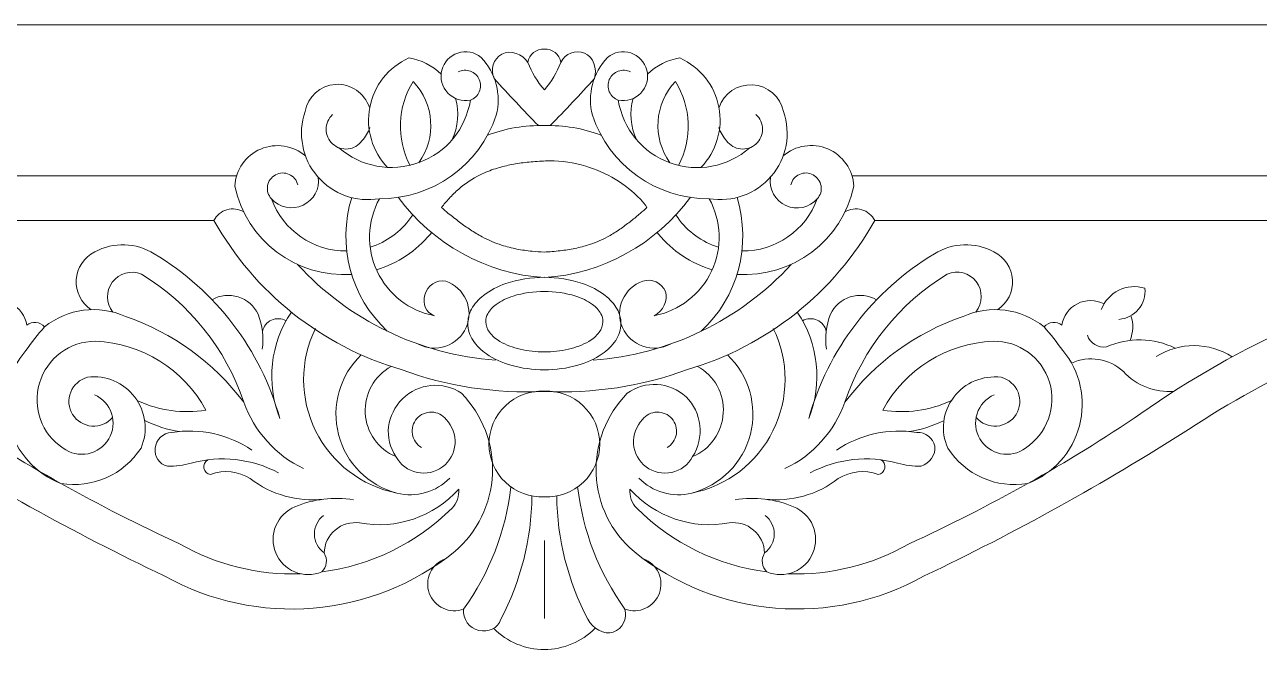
# Model space of a CAD drawing. Header units: millimetres. Extents: x 4882 to 5126, y 3141 to 3427.
# Drawn here: x 4941.2 to 5042.1, y 3374.4 to 3426.5 of the extents above; entities that cross this region are included whole.
import ezdxf

# ---------------------------------------------------------------- set-up
doc = ezdxf.new("R2010")
doc.units = ezdxf.units.MM
doc.header["$MEASUREMENT"] = 0
doc.layers.add('SITARA ALL', color=18, linetype='Continuous', true_color=0x000000)

msp = doc.modelspace()

# ---------------------------------------------------------------- linework, layer by layer
at = {"layer": 'SITARA ALL', "lineweight": 9}
for points, knots in [([(4881.69, 3426.53), (4881.69, 3426.53), (5125.69, 3426.53), (5125.69, 3426.53), (5125.69, 3426.53), (5125.69, 3304.53), (5125.69, 3304.53), (5125.69, 3304.53), (4881.69, 3304.53), (4881.69, 3304.53), (4881.69, 3304.53), (4881.69, 3426.53), (4881.69, 3426.53)], [0, 0, 0, 0, 0.25, 0.25, 0.25, 0.5, 0.5, 0.5, 0.75, 0.75, 0.75, 1, 1, 1, 1]), ([(4983.21, 3418.28), (4981.97, 3419.53), (4980.76, 3420.82), (4979.59, 3422.14), (4979.25, 3422.86), (4979.52, 3423.73), (4980.22, 3424.12), (4980.91, 3424.51), (4981.9, 3424.12), (4982.34, 3423.45), (4982.45, 3424.1), (4983.03, 3424.56), (4983.69, 3424.53), (4984.34, 3424.56), (4984.92, 3424.1), (4985.04, 3423.45), (4985.38, 3424.17), (4986.23, 3424.51), (4986.97, 3424.21), (4987.71, 3423.92), (4988.02, 3422.9), (4987.78, 3422.14), (4986.61, 3420.82), (4985.41, 3419.53), (4984.16, 3418.28)], [0, 0, 0, 0, 0.111111, 0.111111, 0.111111, 0.222222, 0.222222, 0.222222, 0.333333, 0.333333, 0.333333, 0.444444, 0.444444, 0.444444, 0.555556, 0.555556, 0.555556, 0.666667, 0.666667, 0.666667, 0.777778, 0.777778, 0.777778, 1, 1, 1, 1]), ([(4975.25, 3422.47), (4974.54, 3423.19), (4973.61, 3423.66), (4972.61, 3423.81), (4970.95, 3423.06), (4969.76, 3421.55), (4969.42, 3419.77), (4969.08, 3417.99), (4969.62, 3416.16), (4970.88, 3414.85)], [0, 0, 0, 0, 0.25, 0.25, 0.25, 0.5, 0.5, 0.5, 1, 1, 1, 1]), ([(4970.21, 3412.3), (4974.54, 3412.26), (4978.39, 3415.02), (4979.76, 3419.12), (4980.19, 3420.81), (4979.72, 3422.6), (4978.52, 3423.85), (4977.99, 3424.29), (4977.28, 3424.43), (4976.62, 3424.21), (4975.97, 3424), (4975.48, 3423.47), (4975.31, 3422.81), (4975.14, 3422.14), (4975.33, 3421.43), (4975.8, 3420.94), (4976.28, 3420.44), (4976.97, 3420.22), (4977.64, 3420.36), (4977.97, 3420.48), (4978.23, 3420.73), (4978.37, 3421.04), (4978.51, 3421.36), (4978.51, 3421.72), (4978.37, 3422.04), (4978.23, 3422.36), (4977.97, 3422.61), (4977.64, 3422.73), (4977.32, 3422.85), (4976.96, 3422.83), (4976.65, 3422.67)], [0, 0, 0, 0, 0.090909, 0.090909, 0.090909, 0.181818, 0.181818, 0.181818, 0.272727, 0.272727, 0.272727, 0.363636, 0.363636, 0.363636, 0.454545, 0.454545, 0.454545, 0.545455, 0.545455, 0.545455, 0.636364, 0.636364, 0.636364, 0.727273, 0.727273, 0.727273, 0.818182, 0.818182, 0.818182, 1, 1, 1, 1]), ([(4985.04, 3423.45), (4984.72, 3422.63), (4984.27, 3421.86), (4983.69, 3421.19), (4983.11, 3421.86), (4982.65, 3422.63), (4982.34, 3423.45)], [0, 0, 0, 0, 0.333333, 0.333333, 0.333333, 1, 1, 1, 1]), ([(4997.16, 3412.3), (4992.84, 3412.26), (4988.98, 3415.02), (4987.62, 3419.12), (4987.19, 3420.81), (4987.65, 3422.6), (4988.85, 3423.85), (4989.38, 3424.29), (4990.1, 3424.43), (4990.75, 3424.22), (4991.4, 3424.01), (4991.9, 3423.47), (4992.07, 3422.81), (4992.23, 3422.14), (4992.05, 3421.44), (4991.58, 3420.94), (4991.11, 3420.44), (4990.41, 3420.23), (4989.73, 3420.36), (4989.41, 3420.48), (4989.14, 3420.72), (4989, 3421.04), (4988.86, 3421.36), (4988.86, 3421.72), (4989, 3422.04), (4989.14, 3422.36), (4989.4, 3422.61), (4989.73, 3422.73), (4990.06, 3422.85), (4990.42, 3422.82), (4990.73, 3422.67)], [0, 0, 0, 0, 0.090909, 0.090909, 0.090909, 0.181818, 0.181818, 0.181818, 0.272727, 0.272727, 0.272727, 0.363636, 0.363636, 0.363636, 0.454545, 0.454545, 0.454545, 0.545455, 0.545455, 0.545455, 0.636364, 0.636364, 0.636364, 0.727273, 0.727273, 0.727273, 0.818182, 0.818182, 0.818182, 1, 1, 1, 1]), ([(4992.12, 3422.47), (4992.84, 3423.19), (4993.77, 3423.66), (4994.77, 3423.81), (4996.42, 3423.06), (4997.61, 3421.56), (4997.96, 3419.78), (4998.3, 3418), (4997.75, 3416.16), (4996.49, 3414.85)], [0, 0, 0, 0, 0.25, 0.25, 0.25, 0.5, 0.5, 0.5, 1, 1, 1, 1]), ([(4973.38, 3400.41), (4974.07, 3400.04), (4974.89, 3399.97), (4975.63, 3400.23), (4976.38, 3400.49), (4976.98, 3401.04), (4977.29, 3401.76), (4977.61, 3402.48), (4977.61, 3403.3), (4977.3, 3404.02), (4976.98, 3404.74), (4976.38, 3405.3), (4975.64, 3405.55), (4974.86, 3405.69), (4974.12, 3405.2), (4973.93, 3404.43), (4973.74, 3403.67), (4973.96, 3402.97), (4974.71, 3402.73), (4972.65, 3403.11), (4970.91, 3404.47), (4970.02, 3406.36), (4969.13, 3408.25), (4969.2, 3410.47), (4970.21, 3412.3), (4968.32, 3411.97), (4966.39, 3412.66), (4965.14, 3414.12), (4963.89, 3415.58), (4963.51, 3417.61), (4964.13, 3419.43), (4964.36, 3420.64), (4965.38, 3421.56), (4966.61, 3421.65), (4967.85, 3421.73), (4969, 3420.93), (4969.4, 3419.75)], [0, 0, 0, 0, 0.076923, 0.076923, 0.076923, 0.153846, 0.153846, 0.153846, 0.230769, 0.230769, 0.230769, 0.307692, 0.307692, 0.307692, 0.384615, 0.384615, 0.384615, 0.461538, 0.461538, 0.461538, 0.538462, 0.538462, 0.538462, 0.615385, 0.615385, 0.615385, 0.692308, 0.692308, 0.692308, 0.769231, 0.769231, 0.769231, 0.846154, 0.846154, 0.846154, 1, 1, 1, 1]), ([(4973.42, 3415.24), (4974.89, 3417.27), (4974.7, 3420.06), (4972.97, 3421.89), (4971.67, 3419.81), (4971.57, 3417.2), (4972.71, 3415.02)], [0, 0, 0, 0, 0.333333, 0.333333, 0.333333, 1, 1, 1, 1]), ([(4993.99, 3400.41), (4993.3, 3400.04), (4992.49, 3399.97), (4991.74, 3400.23), (4991, 3400.48), (4990.4, 3401.04), (4990.08, 3401.76), (4989.76, 3402.48), (4989.76, 3403.3), (4990.08, 3404.02), (4990.39, 3404.74), (4990.99, 3405.29), (4991.73, 3405.55), (4992.47, 3405.8), (4993.28, 3405.43), (4993.58, 3404.71), (4993.87, 3403.99), (4993.36, 3403.08), (4992.67, 3402.73), (4994.72, 3403.12), (4996.47, 3404.48), (4997.36, 3406.38), (4998.25, 3408.27), (4998.18, 3410.47), (4997.16, 3412.3), (4999.06, 3411.98), (5000.99, 3412.67), (5002.24, 3414.14), (5003.49, 3415.61), (5003.87, 3417.61), (5003.24, 3419.43), (5002.99, 3420.65), (5001.95, 3421.54), (5000.71, 3421.61), (4999.47, 3421.67), (4998.35, 3420.94), (4997.98, 3419.75)], [0, 0, 0, 0, 0.076923, 0.076923, 0.076923, 0.153846, 0.153846, 0.153846, 0.230769, 0.230769, 0.230769, 0.307692, 0.307692, 0.307692, 0.384615, 0.384615, 0.384615, 0.461538, 0.461538, 0.461538, 0.538462, 0.538462, 0.538462, 0.615385, 0.615385, 0.615385, 0.692308, 0.692308, 0.692308, 0.769231, 0.769231, 0.769231, 0.846154, 0.846154, 0.846154, 1, 1, 1, 1]), ([(4993.96, 3415.24), (4992.49, 3417.27), (4992.68, 3420.06), (4994.4, 3421.89), (4995.7, 3419.81), (4995.8, 3417.19), (4994.66, 3415.02)], [0, 0, 0, 0, 0.333333, 0.333333, 0.333333, 1, 1, 1, 1]), ([(4966.89, 3416.46), (4968.69, 3414.9), (4971.19, 3414.43), (4973.43, 3415.25), (4975.67, 3416.06), (4977.28, 3418.01), (4977.64, 3420.36)], [0, 0, 0, 0, 0.333333, 0.333333, 0.333333, 1, 1, 1, 1]), ([(5000.48, 3416.46), (4998.7, 3414.89), (4996.2, 3414.42), (4993.97, 3415.22), (4991.73, 3416.03), (4990.11, 3418.01), (4989.73, 3420.36)], [0, 0, 0, 0, 0.333333, 0.333333, 0.333333, 1, 1, 1, 1]), ([(4966.38, 3419.18), (4966.04, 3418.87), (4965.85, 3418.44), (4965.85, 3417.98), (4965.85, 3417.52), (4966.04, 3417.08), (4966.39, 3416.77), (4966.73, 3416.47), (4967.19, 3416.32), (4967.64, 3416.37), (4968.1, 3416.42), (4968.51, 3416.66), (4968.78, 3417.03), (4969.07, 3417.34), (4969.29, 3417.71), (4969.41, 3418.11)], [0, 0, 0, 0, 0.166667, 0.166667, 0.166667, 0.333333, 0.333333, 0.333333, 0.5, 0.5, 0.5, 0.666667, 0.666667, 0.666667, 1, 1, 1, 1]), ([(5000.99, 3419.18), (5001.33, 3418.88), (5001.53, 3418.44), (5001.53, 3417.98), (5001.53, 3417.52), (5001.33, 3417.08), (5000.99, 3416.77), (5000.65, 3416.47), (5000.19, 3416.32), (4999.73, 3416.37), (4999.28, 3416.42), (4998.86, 3416.66), (4998.59, 3417.03), (4998.3, 3417.34), (4998.09, 3417.71), (4997.96, 3418.11)], [0, 0, 0, 0, 0.166667, 0.166667, 0.166667, 0.333333, 0.333333, 0.333333, 0.5, 0.5, 0.5, 0.666667, 0.666667, 0.666667, 1, 1, 1, 1]), ([(4979.05, 3417.5), (4980.53, 3418.05), (4982.11, 3418.32), (4983.69, 3418.28), (4985.27, 3418.32), (4986.84, 3418.05), (4988.32, 3417.5)], [0, 0, 0, 0, 0.333333, 0.333333, 0.333333, 1, 1, 1, 1]), ([(4964.17, 3415.79), (4963.16, 3416.66), (4961.73, 3416.88), (4960.5, 3416.36), (4959.28, 3415.83), (4958.45, 3414.67), (4958.39, 3413.33), (4959.33, 3408.88), (4963.4, 3405.8), (4967.94, 3406.11)], [0, 0, 0, 0, 0.25, 0.25, 0.25, 0.5, 0.5, 0.5, 1, 1, 1, 1]), ([(5003.21, 3415.79), (5004.21, 3416.67), (5005.63, 3416.89), (5006.86, 3416.37), (5008.09, 3415.86), (5008.91, 3414.66), (5008.99, 3413.33), (5008.05, 3408.88), (5003.97, 3405.8), (4999.43, 3406.11)], [0, 0, 0, 0, 0.25, 0.25, 0.25, 0.5, 0.5, 0.5, 1, 1, 1, 1]), ([(4991.54, 3412.25), (4990.31, 3413.52), (4988.77, 3414.46), (4987.07, 3414.96), (4986.11, 3415.24), (4985.11, 3415.39), (4984.11, 3415.39), (4983.89, 3415.39), (4983.67, 3415.38), (4983.45, 3415.37), (4983, 3415.34), (4982.56, 3415.31), (4982.12, 3415.26), (4981.7, 3415.21), (4981.29, 3415.14), (4980.88, 3415.06), (4980.48, 3414.98), (4980.09, 3414.88), (4979.7, 3414.75), (4979.27, 3414.62), (4978.85, 3414.45), (4978.45, 3414.25), (4977.82, 3413.94), (4977.23, 3413.55), (4976.7, 3413.09), (4976.41, 3412.85), (4976.15, 3412.59), (4975.9, 3412.31), (4975.68, 3412.08), (4975.48, 3411.84), (4975.29, 3411.59), (4975.47, 3411.42), (4975.65, 3411.26), (4975.84, 3411.1), (4976.15, 3410.86), (4976.45, 3410.62), (4976.76, 3410.38), (4977.05, 3410.16), (4977.35, 3409.95), (4977.65, 3409.75), (4977.96, 3409.55), (4978.27, 3409.36), (4978.6, 3409.18), (4979.11, 3408.91), (4979.65, 3408.68), (4980.2, 3408.5), (4980.61, 3408.37), (4981.02, 3408.26), (4981.44, 3408.18), (4981.85, 3408.1), (4982.27, 3408.04), (4982.68, 3408), (4983.01, 3407.97), (4983.35, 3407.95), (4983.68, 3407.93), (4984.12, 3407.96), (4984.55, 3407.99), (4984.99, 3408.04), (4985.39, 3408.09), (4985.79, 3408.15), (4986.19, 3408.23), (4986.58, 3408.31), (4986.97, 3408.41), (4987.35, 3408.54), (4987.94, 3408.73), (4988.52, 3408.98), (4989.06, 3409.29), (4989.37, 3409.47), (4989.67, 3409.66), (4989.96, 3409.87), (4990.25, 3410.07), (4990.53, 3410.28), (4990.8, 3410.5), (4991.05, 3410.69), (4991.29, 3410.89), (4991.53, 3411.1), (4991.72, 3411.26), (4991.9, 3411.42), (4992.08, 3411.59), (4991.91, 3411.82), (4991.73, 3412.04), (4991.54, 3412.25)], [0, 0, 0, 0, 0.037037, 0.037037, 0.037037, 0.074074, 0.074074, 0.074074, 0.111111, 0.111111, 0.111111, 0.148148, 0.148148, 0.148148, 0.185185, 0.185185, 0.185185, 0.222222, 0.222222, 0.222222, 0.259259, 0.259259, 0.259259, 0.296296, 0.296296, 0.296296, 0.333333, 0.333333, 0.333333, 0.37037, 0.37037, 0.37037, 0.407407, 0.407407, 0.407407, 0.444444, 0.444444, 0.444444, 0.481481, 0.481481, 0.481481, 0.518519, 0.518519, 0.518519, 0.555556, 0.555556, 0.555556, 0.592593, 0.592593, 0.592593, 0.62963, 0.62963, 0.62963, 0.666667, 0.666667, 0.666667, 0.703704, 0.703704, 0.703704, 0.740741, 0.740741, 0.740741, 0.777778, 0.777778, 0.777778, 0.814815, 0.814815, 0.814815, 0.851852, 0.851852, 0.851852, 0.888889, 0.888889, 0.888889, 0.925926, 0.925926, 0.925926, 0.962963, 0.962963, 0.962963, 1, 1, 1, 1]), ([(4963.54, 3413.44), (4963.44, 3413.82), (4963.18, 3414.13), (4962.82, 3414.29), (4962.47, 3414.45), (4962.06, 3414.44), (4961.72, 3414.25), (4961.37, 3414.07), (4961.13, 3413.74), (4961.06, 3413.35), (4961, 3412.97), (4961.11, 3412.58), (4961.38, 3412.29), (4962.32, 3409.7), (4964.79, 3407.99), (4967.54, 3408.02)], [0, 0, 0, 0, 0.166667, 0.166667, 0.166667, 0.333333, 0.333333, 0.333333, 0.5, 0.5, 0.5, 0.666667, 0.666667, 0.666667, 1, 1, 1, 1]), ([(5003.84, 3413.44), (5003.93, 3413.82), (5004.19, 3414.13), (5004.55, 3414.29), (5004.9, 3414.45), (5005.31, 3414.44), (5005.66, 3414.25), (5006, 3414.07), (5006.24, 3413.74), (5006.31, 3413.35), (5006.38, 3412.97), (5006.26, 3412.58), (5006, 3412.29), (5005.06, 3409.7), (5002.59, 3407.99), (4999.84, 3408.02)], [0, 0, 0, 0, 0.166667, 0.166667, 0.166667, 0.333333, 0.333333, 0.333333, 0.5, 0.5, 0.5, 0.666667, 0.666667, 0.666667, 1, 1, 1, 1]), ([(4958.53, 3414.16), (4958.53, 3414.16), (4883.69, 3414.16), (4883.69, 3414.16), (4883.69, 3414.16), (4883.69, 3394.07), (4883.69, 3394.07), (4884.52, 3392.29), (4886.64, 3391.52), (4888.42, 3392.34), (4890.2, 3393.17), (4891.02, 3392.4), (4890.21, 3394.19)], [0, 0, 0, 0, 0.2, 0.2, 0.2, 0.4, 0.4, 0.4, 0.6, 0.6, 0.6, 1, 1, 1, 1]), ([(4961.38, 3412.29), (4962.03, 3411.56), (4963.08, 3411.35), (4963.96, 3411.77), (4964.84, 3412.18), (4965.35, 3413.09), (4965.2, 3414.05)], [0, 0, 0, 0, 0.333333, 0.333333, 0.333333, 1, 1, 1, 1]), ([(5006, 3412.29), (5005.36, 3411.56), (5004.32, 3411.33), (5003.44, 3411.73), (5002.55, 3412.13), (5002.04, 3413.09), (5002.17, 3414.05)], [0, 0, 0, 0, 0.333333, 0.333333, 0.333333, 1, 1, 1, 1]), ([(5008.84, 3414.16), (5008.84, 3414.16), (5083.69, 3414.16), (5083.69, 3414.16), (5083.69, 3414.16), (5083.69, 3394.07), (5083.69, 3394.07), (5083.65, 3392.28), (5082.18, 3390.85), (5080.39, 3390.87), (5078.59, 3390.89), (5077.16, 3392.39), (5077.16, 3394.19), (5076.57, 3394.14), (5076.03, 3393.82), (5075.71, 3393.31), (5075.04, 3392.44), (5073.89, 3392.08), (5072.84, 3392.4), (5072.13, 3389.31), (5069.59, 3386.97), (5066.44, 3386.52), (5063.3, 3386.08), (5060.17, 3387.68), (5058.64, 3390.46), (5058.02, 3391.54), (5057.91, 3392.83), (5058.31, 3394), (5058.72, 3395.18), (5059.62, 3396.12), (5060.77, 3396.59), (5061.92, 3397.06), (5063.22, 3397.01), (5064.33, 3396.45), (5065.44, 3395.9), (5066.26, 3394.88), (5066.57, 3393.68), (5066.87, 3392.84), (5066.78, 3391.9), (5066.33, 3391.13), (5065.87, 3390.36), (5065.09, 3389.83), (5064.21, 3389.69), (5063.33, 3389.54), (5062.43, 3389.8), (5061.75, 3390.39), (5061.07, 3390.97), (5060.69, 3391.83), (5060.71, 3392.73), (5060.74, 3393.27), (5061, 3393.77), (5061.42, 3394.1), (5061.85, 3394.43), (5062.4, 3394.56), (5062.93, 3394.45), (5063.46, 3394.34), (5063.92, 3394.01), (5064.18, 3393.53), (5064.44, 3393.06), (5064.48, 3392.49), (5064.28, 3391.99)], [0, 0, 0, 0, 0.047619, 0.047619, 0.047619, 0.095238, 0.095238, 0.095238, 0.142857, 0.142857, 0.142857, 0.190476, 0.190476, 0.190476, 0.238095, 0.238095, 0.238095, 0.285714, 0.285714, 0.285714, 0.333333, 0.333333, 0.333333, 0.380952, 0.380952, 0.380952, 0.428571, 0.428571, 0.428571, 0.47619, 0.47619, 0.47619, 0.52381, 0.52381, 0.52381, 0.571429, 0.571429, 0.571429, 0.619048, 0.619048, 0.619048, 0.666667, 0.666667, 0.666667, 0.714286, 0.714286, 0.714286, 0.761905, 0.761905, 0.761905, 0.809524, 0.809524, 0.809524, 0.857143, 0.857143, 0.857143, 0.904762, 0.904762, 0.904762, 1, 1, 1, 1]), ([(4995.63, 3412.41), (4992.81, 3408.57), (4988.44, 3406.16), (4983.69, 3405.84), (4978.94, 3406.16), (4974.57, 3408.57), (4971.75, 3412.41)], [0, 0, 0, 0, 0.333333, 0.333333, 0.333333, 1, 1, 1, 1]), ([(5008.26, 3411.21), (5008.67, 3411.46), (5009.16, 3411.53), (5009.63, 3411.4), (5010.09, 3411.27), (5010.48, 3410.95), (5010.7, 3410.52), (5007.39, 3404.61), (5001.89, 3400.23), (4995.39, 3398.32), (4991.65, 3396.95), (4987.67, 3396.34), (4983.69, 3396.54), (4979.71, 3396.34), (4975.72, 3396.95), (4971.98, 3398.32), (4965.49, 3400.23), (4959.99, 3404.61), (4956.68, 3410.52), (4956.89, 3410.95), (4957.28, 3411.27), (4957.74, 3411.4), (4958.21, 3411.53), (4958.71, 3411.46), (4959.12, 3411.21)], [0, 0, 0, 0, 0.111111, 0.111111, 0.111111, 0.222222, 0.222222, 0.222222, 0.333333, 0.333333, 0.333333, 0.444444, 0.444444, 0.444444, 0.555556, 0.555556, 0.555556, 0.666667, 0.666667, 0.666667, 0.777778, 0.777778, 0.777778, 1, 1, 1, 1]), ([(4956.68, 3410.52), (4956.68, 3410.52), (4887.09, 3410.52), (4887.09, 3410.52), (4887.09, 3410.52), (4887.09, 3405.2), (4887.09, 3405.2), (4889.67, 3409.6), (4895.23, 3411.22), (4899.77, 3408.92), (4902.41, 3407.58), (4905.29, 3406.79), (4908.24, 3406.58), (4904.37, 3407.11), (4900.49, 3405.77), (4897.78, 3402.96), (4895.07, 3400.15), (4893.87, 3396.25), (4894.54, 3392.4), (4895.27, 3389.3), (4897.84, 3386.98), (4901, 3386.56), (4904.16, 3386.14), (4907.22, 3387.66), (4908.74, 3390.46), (4909.35, 3391.54), (4909.47, 3392.84), (4909.06, 3394.01), (4908.65, 3395.18), (4907.76, 3396.12), (4906.61, 3396.59), (4905.45, 3397.06), (4904.16, 3397), (4903.04, 3396.44), (4901.93, 3395.89), (4901.12, 3394.88), (4900.8, 3393.68), (4900.5, 3392.84), (4900.6, 3391.9), (4901.05, 3391.13), (4901.51, 3390.36), (4902.28, 3389.83), (4903.16, 3389.69), (4904.05, 3389.55), (4904.95, 3389.8), (4905.63, 3390.39), (4906.3, 3390.98), (4906.68, 3391.83), (4906.66, 3392.73), (4906.64, 3393.27), (4906.38, 3393.77), (4905.95, 3394.1), (4905.52, 3394.43), (4904.97, 3394.56), (4904.44, 3394.45), (4903.91, 3394.34), (4903.46, 3394), (4903.2, 3393.53), (4902.94, 3393.05), (4902.9, 3392.49), (4903.09, 3391.99)], [0, 0, 0, 0, 0.047619, 0.047619, 0.047619, 0.095238, 0.095238, 0.095238, 0.142857, 0.142857, 0.142857, 0.190476, 0.190476, 0.190476, 0.238095, 0.238095, 0.238095, 0.285714, 0.285714, 0.285714, 0.333333, 0.333333, 0.333333, 0.380952, 0.380952, 0.380952, 0.428571, 0.428571, 0.428571, 0.47619, 0.47619, 0.47619, 0.52381, 0.52381, 0.52381, 0.571429, 0.571429, 0.571429, 0.619048, 0.619048, 0.619048, 0.666667, 0.666667, 0.666667, 0.714286, 0.714286, 0.714286, 0.761905, 0.761905, 0.761905, 0.809524, 0.809524, 0.809524, 0.857143, 0.857143, 0.857143, 0.904762, 0.904762, 0.904762, 1, 1, 1, 1]), ([(4969.45, 3408.32), (4970.79, 3408.75), (4971.96, 3409.6), (4972.78, 3410.75), (4972.78, 3410.75), (4972.94, 3410.97), (4972.94, 3410.97)], [0, 0, 0, 0, 0.333333, 0.333333, 0.333333, 1, 1, 1, 1]), ([(4997.92, 3408.32), (4996.58, 3408.75), (4995.41, 3409.6), (4994.59, 3410.75), (4994.59, 3410.75), (4994.41, 3411.01), (4994.41, 3411.01)], [0, 0, 0, 0, 0.333333, 0.333333, 0.333333, 1, 1, 1, 1]), ([(5010.7, 3410.52), (5010.7, 3410.52), (5080.28, 3410.52), (5080.28, 3410.52), (5080.28, 3410.52), (5080.28, 3405.2), (5080.28, 3405.2), (5077.7, 3409.6), (5072.15, 3411.23), (5067.61, 3408.92), (5064.97, 3407.58), (5062.09, 3406.79), (5059.14, 3406.58), (5062.99, 3407.12), (5066.88, 3405.79), (5069.58, 3402.99), (5072.29, 3400.19), (5073.5, 3396.24), (5072.84, 3392.4)], [0, 0, 0, 0, 0.142857, 0.142857, 0.142857, 0.285714, 0.285714, 0.285714, 0.428571, 0.428571, 0.428571, 0.571429, 0.571429, 0.571429, 0.714286, 0.714286, 0.714286, 1, 1, 1, 1]), ([(4969.97, 3406.48), (4971.69, 3407), (4973.22, 3408.02), (4974.37, 3409.41), (4974.37, 3409.41), (4974.47, 3409.53), (4974.47, 3409.53)], [0, 0, 0, 0, 0.333333, 0.333333, 0.333333, 1, 1, 1, 1]), ([(4997.41, 3406.48), (4995.69, 3407), (4994.15, 3408.02), (4993.01, 3409.41), (4993.01, 3409.41), (4992.91, 3409.53), (4992.91, 3409.53)], [0, 0, 0, 0, 0.333333, 0.333333, 0.333333, 1, 1, 1, 1]), ([(4963.01, 3403.02), (4961.27, 3400.45), (4960.92, 3397.19), (4962.07, 3394.31), (4960.5, 3399.96), (4956.83, 3404.78), (4951.8, 3407.79), (4950.32, 3408.72), (4948.46, 3408.78), (4946.94, 3407.94), (4946.06, 3407.51), (4945.48, 3406.64), (4945.42, 3405.66), (4945.37, 3404.69), (4945.83, 3403.76), (4946.64, 3403.22)], [0, 0, 0, 0, 0.166667, 0.166667, 0.166667, 0.333333, 0.333333, 0.333333, 0.5, 0.5, 0.5, 0.666667, 0.666667, 0.666667, 1, 1, 1, 1]), ([(5004.37, 3403.02), (5006.1, 3400.46), (5006.45, 3397.19), (5005.3, 3394.31), (5006.87, 3399.96), (5010.55, 3404.78), (5015.58, 3407.79), (5017.05, 3408.72), (5018.91, 3408.78), (5020.44, 3407.94), (5021.31, 3407.51), (5021.89, 3406.65), (5021.96, 3405.67), (5022.02, 3404.7), (5021.55, 3403.76), (5020.73, 3403.22)], [0, 0, 0, 0, 0.166667, 0.166667, 0.166667, 0.333333, 0.333333, 0.333333, 0.5, 0.5, 0.5, 0.666667, 0.666667, 0.666667, 1, 1, 1, 1]), ([(4963.75, 3381.62), (4960.29, 3381.5), (4956.86, 3382.35), (4953.86, 3384.08), (4947.26, 3387.1), (4940.93, 3390.65), (4934.92, 3394.72), (4926.89, 3400.39), (4917.83, 3404.43), (4908.24, 3406.58)], [0, 0, 0, 0, 0.25, 0.25, 0.25, 0.5, 0.5, 0.5, 1, 1, 1, 1]), ([(4959.11, 3395.66), (4957.65, 3400.03), (4954.69, 3403.74), (4950.75, 3406.13), (4949.9, 3406.48), (4948.92, 3406.21), (4948.37, 3405.47), (4947.83, 3404.73), (4947.83, 3403.74), (4948.41, 3403.03)], [0, 0, 0, 0, 0.25, 0.25, 0.25, 0.5, 0.5, 0.5, 1, 1, 1, 1]), ([(5003.63, 3381.62), (5007.09, 3381.5), (5010.52, 3382.35), (5013.52, 3384.08), (5020.11, 3387.1), (5026.45, 3390.65), (5032.46, 3394.72), (5040.48, 3400.39), (5049.55, 3404.43), (5059.14, 3406.58)], [0, 0, 0, 0, 0.25, 0.25, 0.25, 0.5, 0.5, 0.5, 1, 1, 1, 1]), ([(5008.26, 3395.66), (5009.72, 3400.03), (5012.69, 3403.74), (5016.63, 3406.13), (5017.47, 3406.5), (5018.44, 3406.24), (5019, 3405.52), (5019.56, 3404.79), (5019.53, 3403.75), (5018.96, 3403.03)], [0, 0, 0, 0, 0.25, 0.25, 0.25, 0.5, 0.5, 0.5, 1, 1, 1, 1]), ([(4983.69, 3405.87), (4982.62, 3405.87), (4981.56, 3405.7), (4980.55, 3405.36), (4979.89, 3405.14), (4979.27, 3404.81), (4978.72, 3404.39), (4978.31, 3404.08), (4977.98, 3403.69), (4977.73, 3403.25), (4977.53, 3402.89), (4977.43, 3402.49), (4977.43, 3402.09), (4977.43, 3401.59), (4977.58, 3401.11), (4977.86, 3400.7), (4978.15, 3400.27), (4978.53, 3399.9), (4978.96, 3399.6), (4979.57, 3399.19), (4980.24, 3398.88), (4980.95, 3398.68), (4981.84, 3398.43), (4982.76, 3398.3), (4983.69, 3398.3), (4984.61, 3398.3), (4985.54, 3398.43), (4986.43, 3398.68), (4987.13, 3398.88), (4987.8, 3399.19), (4988.41, 3399.6), (4988.85, 3399.9), (4989.22, 3400.27), (4989.52, 3400.7), (4989.79, 3401.11), (4989.94, 3401.59), (4989.95, 3402.09), (4989.95, 3402.49), (4989.84, 3402.89), (4989.64, 3403.25), (4989.4, 3403.69), (4989.06, 3404.08), (4988.66, 3404.39), (4988.1, 3404.81), (4987.48, 3405.14), (4986.82, 3405.36), (4985.81, 3405.7), (4984.75, 3405.87), (4983.69, 3405.87)], [0, 0, 0, 0, 0.0625, 0.0625, 0.0625, 0.125, 0.125, 0.125, 0.1875, 0.1875, 0.1875, 0.25, 0.25, 0.25, 0.3125, 0.3125, 0.3125, 0.375, 0.375, 0.375, 0.4375, 0.4375, 0.4375, 0.5, 0.5, 0.5, 0.5625, 0.5625, 0.5625, 0.625, 0.625, 0.625, 0.6875, 0.6875, 0.6875, 0.75, 0.75, 0.75, 0.8125, 0.8125, 0.8125, 0.875, 0.875, 0.875, 0.9375, 0.9375, 0.9375, 1, 1, 1, 1]), ([(5029.22, 3403.23), (5029.75, 3404.67), (5031.32, 3405.44), (5032.78, 3404.97), (5032.85, 3404.35), (5032.66, 3403.73), (5032.26, 3403.25), (5031.86, 3402.77), (5031.28, 3402.48), (5030.66, 3402.43)], [0, 0, 0, 0, 0.25, 0.25, 0.25, 0.5, 0.5, 0.5, 1, 1, 1, 1]), ([(4960.62, 3399.98), (4960.77, 3400.95), (4960.65, 3401.93), (4960.29, 3402.84), (4959.98, 3403.52), (4959.39, 3404.04), (4958.67, 3404.27), (4957.95, 3404.49), (4957.18, 3404.41), (4956.53, 3404.03)], [0, 0, 0, 0, 0.25, 0.25, 0.25, 0.5, 0.5, 0.5, 1, 1, 1, 1]), ([(4983.69, 3399.77), (4983.02, 3399.77), (4982.36, 3399.84), (4981.71, 3399.99), (4981.13, 3400.12), (4980.57, 3400.33), (4980.06, 3400.63), (4979.73, 3400.81), (4979.44, 3401.07), (4979.2, 3401.37), (4979.01, 3401.62), (4978.9, 3401.92), (4978.9, 3402.24), (4978.9, 3402.47), (4978.95, 3402.69), (4979.06, 3402.89), (4979.23, 3403.19), (4979.46, 3403.45), (4979.74, 3403.64), (4980.17, 3403.95), (4980.63, 3404.18), (4981.13, 3404.33), (4981.96, 3404.59), (4982.82, 3404.72), (4983.69, 3404.71), (4984.55, 3404.72), (4985.42, 3404.59), (4986.25, 3404.33), (4986.74, 3404.18), (4987.21, 3403.95), (4987.63, 3403.64), (4987.91, 3403.45), (4988.14, 3403.19), (4988.31, 3402.89), (4988.42, 3402.69), (4988.48, 3402.47), (4988.48, 3402.24), (4988.47, 3401.92), (4988.36, 3401.62), (4988.17, 3401.37), (4987.94, 3401.07), (4987.65, 3400.81), (4987.32, 3400.63), (4986.8, 3400.33), (4986.24, 3400.12), (4985.66, 3399.99), (4985.01, 3399.84), (4984.35, 3399.77), (4983.69, 3399.77)], [0, 0, 0, 0, 0.0625, 0.0625, 0.0625, 0.125, 0.125, 0.125, 0.1875, 0.1875, 0.1875, 0.25, 0.25, 0.25, 0.3125, 0.3125, 0.3125, 0.375, 0.375, 0.375, 0.4375, 0.4375, 0.4375, 0.5, 0.5, 0.5, 0.5625, 0.5625, 0.5625, 0.625, 0.625, 0.625, 0.6875, 0.6875, 0.6875, 0.75, 0.75, 0.75, 0.8125, 0.8125, 0.8125, 0.875, 0.875, 0.875, 0.9375, 0.9375, 0.9375, 1, 1, 1, 1]), ([(5006.75, 3399.98), (5006.61, 3400.95), (5006.72, 3401.93), (5007.08, 3402.84), (5007.4, 3403.52), (5007.98, 3404.04), (5008.7, 3404.27), (5009.41, 3404.49), (5010.2, 3404.4), (5010.85, 3404.03)], [0, 0, 0, 0, 0.25, 0.25, 0.25, 0.5, 0.5, 0.5, 1, 1, 1, 1]), ([(4903.62, 3389.65), (4902.31, 3389.27), (4900.9, 3389.51), (4899.79, 3390.31), (4898.69, 3391.1), (4898.01, 3392.38), (4897.95, 3393.74), (4897.72, 3396.59), (4898.85, 3399.38), (4901.01, 3401.26), (4903.16, 3403.14), (4906.1, 3403.88), (4908.89, 3403.27), (4916.76, 3401.24), (4924.25, 3397.91), (4931.03, 3393.42), (4937.97, 3388.99), (4945.18, 3384.99), (4952.62, 3381.45), (4960.2, 3377.21), (4969.59, 3377.99), (4976.36, 3383.43), (4978.22, 3385.03), (4979.34, 3387.33), (4979.45, 3389.79), (4979.55, 3392.24), (4978.64, 3394.62), (4976.92, 3396.38), (4975.41, 3397.4), (4973.38, 3397.21), (4972.09, 3395.92), (4970.8, 3394.63), (4970.54, 3392.71), (4971.56, 3391.2), (4970.11, 3391.8), (4969.14, 3393.18), (4969.05, 3394.75), (4968.96, 3396.32), (4969.79, 3397.81), (4971.16, 3398.58)], [0, 0, 0, 0, 0.071429, 0.071429, 0.071429, 0.142857, 0.142857, 0.142857, 0.214286, 0.214286, 0.214286, 0.285714, 0.285714, 0.285714, 0.357143, 0.357143, 0.357143, 0.428571, 0.428571, 0.428571, 0.5, 0.5, 0.5, 0.571429, 0.571429, 0.571429, 0.642857, 0.642857, 0.642857, 0.714286, 0.714286, 0.714286, 0.785714, 0.785714, 0.785714, 0.857143, 0.857143, 0.857143, 1, 1, 1, 1]), ([(4937.93, 3403.69), (4938.61, 3404.05), (4939.42, 3404.06), (4940.1, 3403.71), (4940.79, 3403.37), (4941.26, 3402.71), (4941.38, 3401.95), (4941.82, 3402.31), (4942.46, 3402.24), (4942.83, 3401.81), (4944.7, 3403.32), (4947.26, 3403.65), (4949.45, 3402.67), (4953.3, 3401.35), (4956.66, 3398.9), (4959.11, 3395.66), (4959.97, 3393.27), (4961.73, 3391.32), (4964.01, 3390.22)], [0, 0, 0, 0, 0.142857, 0.142857, 0.142857, 0.285714, 0.285714, 0.285714, 0.428571, 0.428571, 0.428571, 0.571429, 0.571429, 0.571429, 0.714286, 0.714286, 0.714286, 1, 1, 1, 1]), ([(5063.76, 3389.65), (5065.07, 3389.27), (5066.48, 3389.52), (5067.59, 3390.32), (5068.69, 3391.12), (5069.37, 3392.37), (5069.42, 3393.74), (5069.65, 3396.59), (5068.51, 3399.39), (5066.35, 3401.26), (5064.19, 3403.14), (5061.28, 3403.89), (5058.49, 3403.27), (5050.61, 3401.24), (5043.13, 3397.91), (5036.34, 3393.42), (5029.4, 3388.99), (5022.19, 3384.99), (5014.75, 3381.45), (5007.18, 3377.21), (4997.79, 3378), (4991.02, 3383.43), (4989.15, 3385.02), (4988.03, 3387.32), (4987.92, 3389.77), (4987.82, 3392.23), (4988.74, 3394.62), (4990.46, 3396.38), (4991.92, 3397.45), (4993.94, 3397.33), (4995.27, 3396.09), (4996.59, 3394.85), (4996.78, 3392.73), (4995.81, 3391.2), (4997.26, 3391.81), (4998.23, 3393.2), (4998.32, 3394.77), (4998.4, 3396.35), (4997.59, 3397.82), (4996.21, 3398.58)], [0, 0, 0, 0, 0.071429, 0.071429, 0.071429, 0.142857, 0.142857, 0.142857, 0.214286, 0.214286, 0.214286, 0.285714, 0.285714, 0.285714, 0.357143, 0.357143, 0.357143, 0.428571, 0.428571, 0.428571, 0.5, 0.5, 0.5, 0.571429, 0.571429, 0.571429, 0.642857, 0.642857, 0.642857, 0.714286, 0.714286, 0.714286, 0.785714, 0.785714, 0.785714, 0.857143, 0.857143, 0.857143, 1, 1, 1, 1]), ([(5029.44, 3403.69), (5028.76, 3404.05), (5027.95, 3404.05), (5027.27, 3403.71), (5026.58, 3403.36), (5026.11, 3402.71), (5026, 3401.95), (5025.56, 3402.31), (5024.91, 3402.25), (5024.54, 3401.81), (5022.67, 3403.32), (5020.12, 3403.65), (5017.92, 3402.67), (5014.08, 3401.35), (5010.71, 3398.91), (5008.26, 3395.66), (5007.41, 3393.27), (5005.65, 3391.32), (5003.36, 3390.22)], [0, 0, 0, 0, 0.142857, 0.142857, 0.142857, 0.285714, 0.285714, 0.285714, 0.428571, 0.428571, 0.428571, 0.571429, 0.571429, 0.571429, 0.714286, 0.714286, 0.714286, 1, 1, 1, 1]), ([(4962.57, 3402.31), (4962.21, 3402.52), (4961.77, 3402.54), (4961.38, 3402.37), (4961, 3402.19), (4960.73, 3401.85), (4960.65, 3401.43)], [0, 0, 0, 0, 0.333333, 0.333333, 0.333333, 1, 1, 1, 1]), ([(5004.8, 3402.31), (5005.16, 3402.52), (5005.61, 3402.54), (5005.99, 3402.37), (5006.37, 3402.2), (5006.65, 3401.84), (5006.73, 3401.43)], [0, 0, 0, 0, 0.333333, 0.333333, 0.333333, 1, 1, 1, 1]), ([(4942.83, 3401.81), (4942.29, 3401.19), (4941.78, 3400.55), (4941.3, 3399.89), (4939.89, 3398.16), (4939.39, 3395.86), (4939.96, 3393.71), (4940.53, 3391.55), (4942.08, 3389.81), (4944.17, 3389.01), (4946.73, 3388.58), (4949.31, 3389.71), (4950.72, 3391.9), (4951.31, 3393.28), (4951.12, 3394.87), (4950.21, 3396.07), (4949.3, 3397.27), (4947.84, 3397.89), (4946.35, 3397.69), (4945.72, 3397.53), (4945.21, 3397.08), (4944.97, 3396.48), (4944.73, 3395.88), (4944.78, 3395.2), (4945.13, 3394.65), (4945.47, 3394.1), (4946.05, 3393.75), (4946.7, 3393.7), (4947.34, 3393.65), (4947.97, 3393.91), (4948.39, 3394.4)], [0, 0, 0, 0, 0.090909, 0.090909, 0.090909, 0.181818, 0.181818, 0.181818, 0.272727, 0.272727, 0.272727, 0.363636, 0.363636, 0.363636, 0.454545, 0.454545, 0.454545, 0.545455, 0.545455, 0.545455, 0.636364, 0.636364, 0.636364, 0.727273, 0.727273, 0.727273, 0.818182, 0.818182, 0.818182, 1, 1, 1, 1]), ([(4968.72, 3399.52), (4966.97, 3397.85), (4966.26, 3395.35), (4966.87, 3393), (4967.48, 3390.66), (4969.29, 3388.83), (4971.64, 3388.22), (4968.75, 3388.79), (4966.3, 3390.67), (4964.99, 3393.3), (4963.69, 3395.94), (4963.69, 3399.05), (4964.98, 3401.69)], [0, 0, 0, 0, 0.2, 0.2, 0.2, 0.4, 0.4, 0.4, 0.6, 0.6, 0.6, 1, 1, 1, 1]), ([(4998.65, 3399.52), (5000.41, 3397.86), (5001.13, 3395.37), (5000.53, 3393.03), (4999.93, 3390.68), (4998.08, 3388.84), (4995.74, 3388.22), (4998.63, 3388.8), (5001.08, 3390.68), (5002.38, 3393.32), (5003.69, 3395.97), (5003.7, 3399.04), (5002.4, 3401.69)], [0, 0, 0, 0, 0.2, 0.2, 0.2, 0.4, 0.4, 0.4, 0.6, 0.6, 0.6, 1, 1, 1, 1]), ([(5024.54, 3401.81), (5025.08, 3401.19), (5025.59, 3400.55), (5026.07, 3399.89), (5027.49, 3398.17), (5028, 3395.88), (5027.43, 3393.72), (5026.87, 3391.57), (5025.29, 3389.81), (5023.21, 3389.01), (5020.64, 3388.57), (5018.07, 3389.71), (5016.66, 3391.9), (5016.06, 3393.28), (5016.25, 3394.87), (5017.15, 3396.06), (5018.05, 3397.26), (5019.54, 3397.88), (5021.03, 3397.69), (5021.65, 3397.53), (5022.17, 3397.08), (5022.41, 3396.48), (5022.65, 3395.88), (5022.59, 3395.2), (5022.25, 3394.65), (5021.91, 3394.1), (5021.33, 3393.75), (5020.68, 3393.7), (5020.04, 3393.65), (5019.41, 3393.91), (5018.99, 3394.4)], [0, 0, 0, 0, 0.090909, 0.090909, 0.090909, 0.181818, 0.181818, 0.181818, 0.272727, 0.272727, 0.272727, 0.363636, 0.363636, 0.363636, 0.454545, 0.454545, 0.454545, 0.545455, 0.545455, 0.545455, 0.636364, 0.636364, 0.636364, 0.727273, 0.727273, 0.727273, 0.818182, 0.818182, 0.818182, 1, 1, 1, 1]), ([(4950.47, 3395.76), (4952.2, 3394.96), (4954.14, 3394.7), (4956.02, 3395.01), (4954.22, 3398.35), (4950.79, 3400.49), (4947, 3400.64), (4944.88, 3400.64), (4943.02, 3399.25), (4942.42, 3397.22), (4941.82, 3395.19), (4942.58, 3393.05), (4944.35, 3391.9), (4944.93, 3391.46), (4945.67, 3391.3), (4946.39, 3391.44), (4947.1, 3391.58), (4947.71, 3392.02), (4948.08, 3392.65), (4948.45, 3393.27), (4948.53, 3394.03), (4948.31, 3394.72), (4948.09, 3395.41), (4947.58, 3395.97), (4946.92, 3396.26)], [0, 0, 0, 0, 0.111111, 0.111111, 0.111111, 0.222222, 0.222222, 0.222222, 0.333333, 0.333333, 0.333333, 0.444444, 0.444444, 0.444444, 0.555556, 0.555556, 0.555556, 0.666667, 0.666667, 0.666667, 0.777778, 0.777778, 0.777778, 1, 1, 1, 1]), ([(5016.91, 3395.76), (5015.17, 3394.96), (5013.24, 3394.7), (5011.35, 3395.01), (5013.15, 3398.35), (5016.59, 3400.49), (5020.38, 3400.64), (5022.48, 3400.67), (5024.36, 3399.31), (5024.98, 3397.3), (5025.61, 3395.29), (5024.77, 3393.07), (5023.02, 3391.9), (5022.44, 3391.46), (5021.7, 3391.3), (5020.99, 3391.44), (5020.28, 3391.58), (5019.66, 3392.02), (5019.29, 3392.65), (5018.93, 3393.27), (5018.84, 3394.02), (5019.06, 3394.71), (5019.28, 3395.4), (5019.79, 3395.97), (5020.46, 3396.26)], [0, 0, 0, 0, 0.111111, 0.111111, 0.111111, 0.222222, 0.222222, 0.222222, 0.333333, 0.333333, 0.333333, 0.444444, 0.444444, 0.444444, 0.555556, 0.555556, 0.555556, 0.666667, 0.666667, 0.666667, 0.777778, 0.777778, 0.777778, 1, 1, 1, 1]), ([(5028.08, 3401.13), (5028.3, 3400.47), (5028.96, 3400.06), (5029.64, 3400.18), (5031.44, 3400.98), (5033.5, 3400.94), (5035.26, 3400.07)], [0, 0, 0, 0, 0.333333, 0.333333, 0.333333, 1, 1, 1, 1]), ([(5035.16, 3396.54), (5033.61, 3396.42), (5032.08, 3397.01), (5031.02, 3398.16), (5029.88, 3399.23), (5028.2, 3399.5), (5026.78, 3398.85)], [0, 0, 0, 0, 0.333333, 0.333333, 0.333333, 1, 1, 1, 1]), ([(4983.69, 3387.91), (4984.87, 3387.85), (4986.02, 3388.28), (4986.88, 3389.1), (4987.73, 3389.92), (4988.22, 3391.05), (4988.22, 3392.23), (4988.21, 3393.41), (4987.73, 3394.55), (4986.87, 3395.36), (4986.02, 3396.18), (4984.87, 3396.61), (4983.69, 3396.56), (4982.51, 3396.61), (4981.35, 3396.18), (4980.5, 3395.36), (4979.64, 3394.54), (4979.16, 3393.41), (4979.16, 3392.23), (4979.16, 3391.05), (4979.65, 3389.92), (4980.5, 3389.1), (4981.36, 3388.28), (4982.51, 3387.85), (4983.69, 3387.91)], [0, 0, 0, 0, 0.125, 0.125, 0.125, 0.25, 0.25, 0.25, 0.375, 0.375, 0.375, 0.5, 0.5, 0.5, 0.625, 0.625, 0.625, 0.75, 0.75, 0.75, 0.875, 0.875, 0.875, 1, 1, 1, 1]), ([(4971.56, 3391.2), (4971.92, 3390.54), (4972.55, 3390.07), (4973.28, 3389.91), (4974.01, 3389.76), (4974.77, 3389.92), (4975.36, 3390.36), (4975.96, 3390.81), (4976.34, 3391.49), (4976.39, 3392.24), (4976.45, 3392.98), (4976.18, 3393.71), (4975.66, 3394.24), (4975.37, 3394.61), (4974.94, 3394.83), (4974.47, 3394.84), (4974.01, 3394.85), (4973.57, 3394.66), (4973.26, 3394.31), (4972.96, 3393.96), (4972.82, 3393.49), (4972.9, 3393.03), (4972.97, 3392.57), (4973.25, 3392.17), (4973.65, 3391.94)], [0, 0, 0, 0, 0.111111, 0.111111, 0.111111, 0.222222, 0.222222, 0.222222, 0.333333, 0.333333, 0.333333, 0.444444, 0.444444, 0.444444, 0.555556, 0.555556, 0.555556, 0.666667, 0.666667, 0.666667, 0.777778, 0.777778, 0.777778, 1, 1, 1, 1]), ([(4995.81, 3391.2), (4995.45, 3390.54), (4994.83, 3390.07), (4994.1, 3389.91), (4993.37, 3389.75), (4992.61, 3389.92), (4992.01, 3390.36), (4991.41, 3390.81), (4991.04, 3391.49), (4990.98, 3392.24), (4990.92, 3392.98), (4991.19, 3393.71), (4991.72, 3394.24), (4992, 3394.61), (4992.44, 3394.83), (4992.9, 3394.84), (4993.36, 3394.85), (4993.81, 3394.66), (4994.11, 3394.31), (4994.42, 3393.96), (4994.55, 3393.49), (4994.48, 3393.03), (4994.4, 3392.58), (4994.13, 3392.17), (4993.73, 3391.94)], [0, 0, 0, 0, 0.111111, 0.111111, 0.111111, 0.222222, 0.222222, 0.222222, 0.333333, 0.333333, 0.333333, 0.444444, 0.444444, 0.444444, 0.555556, 0.555556, 0.555556, 0.666667, 0.666667, 0.666667, 0.777778, 0.777778, 0.777778, 1, 1, 1, 1]), ([(4959.79, 3391.73), (4957.87, 3393.04), (4955.52, 3393.55), (4953.23, 3393.17), (4952.52, 3393.14), (4951.94, 3392.6), (4951.88, 3391.89), (4951.82, 3391.19), (4952.19, 3390.58), (4952.88, 3390.43), (4953.54, 3390.41), (4954.19, 3390.49), (4954.81, 3390.66), (4957.21, 3391.33), (4959.77, 3391.05), (4961.96, 3389.87)], [0, 0, 0, 0, 0.166667, 0.166667, 0.166667, 0.333333, 0.333333, 0.333333, 0.5, 0.5, 0.5, 0.666667, 0.666667, 0.666667, 1, 1, 1, 1]), ([(5007.58, 3391.73), (5009.5, 3393.04), (5011.85, 3393.55), (5014.14, 3393.17), (5014.84, 3393.22), (5015.47, 3392.74), (5015.6, 3392.05), (5015.73, 3391.36), (5015.16, 3390.64), (5014.49, 3390.43), (5013.84, 3390.41), (5013.19, 3390.49), (5012.56, 3390.66), (5010.17, 3391.33), (5007.61, 3391.05), (5005.42, 3389.87)], [0, 0, 0, 0, 0.166667, 0.166667, 0.166667, 0.333333, 0.333333, 0.333333, 0.5, 0.5, 0.5, 0.666667, 0.666667, 0.666667, 1, 1, 1, 1]), ([(4965.65, 3387.72), (4963.51, 3387.48), (4961.36, 3388.08), (4959.65, 3389.4), (4958.69, 3390.01), (4957.49, 3390.15), (4956.41, 3389.75), (4956.13, 3389.78), (4955.91, 3389.98), (4955.85, 3390.25), (4955.79, 3390.52), (4955.93, 3390.8), (4956.17, 3390.94)], [0, 0, 0, 0, 0.2, 0.2, 0.2, 0.4, 0.4, 0.4, 0.6, 0.6, 0.6, 1, 1, 1, 1]), ([(5001.72, 3387.72), (5003.86, 3387.48), (5006.01, 3388.08), (5007.72, 3389.4), (5008.69, 3390.01), (5009.89, 3390.15), (5010.97, 3389.75), (5011.24, 3389.78), (5011.47, 3389.99), (5011.52, 3390.26), (5011.57, 3390.54), (5011.45, 3390.81), (5011.2, 3390.94)], [0, 0, 0, 0, 0.2, 0.2, 0.2, 0.4, 0.4, 0.4, 0.6, 0.6, 0.6, 1, 1, 1, 1]), ([(4965.49, 3381.77), (4969.51, 3382.29), (4973.25, 3384.12), (4976.14, 3386.98), (4976.53, 3387.4), (4976.74, 3387.97), (4976.69, 3388.55), (4974.66, 3386.27), (4971.59, 3385.22), (4968.59, 3385.78), (4967.87, 3385.88), (4967.14, 3385.67), (4966.59, 3385.2), (4966.03, 3384.73), (4965.71, 3384.05), (4965.69, 3383.32)], [0, 0, 0, 0, 0.166667, 0.166667, 0.166667, 0.333333, 0.333333, 0.333333, 0.5, 0.5, 0.5, 0.666667, 0.666667, 0.666667, 1, 1, 1, 1]), ([(5001.89, 3381.77), (4997.86, 3382.29), (4994.12, 3384.12), (4991.24, 3386.98), (4990.84, 3387.4), (4990.64, 3387.97), (4990.68, 3388.55), (4992.71, 3386.27), (4995.79, 3385.22), (4998.79, 3385.78), (4999.51, 3385.88), (5000.23, 3385.67), (5000.79, 3385.2), (5001.34, 3384.74), (5001.67, 3384.05), (5001.69, 3383.32)], [0, 0, 0, 0, 0.166667, 0.166667, 0.166667, 0.333333, 0.333333, 0.333333, 0.5, 0.5, 0.5, 0.666667, 0.666667, 0.666667, 1, 1, 1, 1]), ([(4968.08, 3387.68), (4966.47, 3387.94), (4964.81, 3387.73), (4963.3, 3387.1), (4962.6, 3386.81), (4962.03, 3386.25), (4961.74, 3385.54), (4961.44, 3384.84), (4961.44, 3384.05), (4961.73, 3383.34), (4962.02, 3382.63), (4962.58, 3382.07), (4963.28, 3381.77), (4963.99, 3381.48), (4964.78, 3381.48), (4965.49, 3381.77), (4965.91, 3382.18), (4965.99, 3382.82), (4965.69, 3383.32), (4965.2, 3383.68), (4964.9, 3384.24), (4964.89, 3384.85), (4964.88, 3385.45), (4965.16, 3386.03), (4965.63, 3386.4)], [0, 0, 0, 0, 0.111111, 0.111111, 0.111111, 0.222222, 0.222222, 0.222222, 0.333333, 0.333333, 0.333333, 0.444444, 0.444444, 0.444444, 0.555556, 0.555556, 0.555556, 0.666667, 0.666667, 0.666667, 0.777778, 0.777778, 0.777778, 1, 1, 1, 1]), ([(4975.6, 3382.85), (4975.05, 3382.65), (4974.6, 3382.24), (4974.36, 3381.71), (4974.11, 3381.19), (4974.08, 3380.58), (4974.28, 3380.04), (4974.48, 3379.49), (4974.89, 3379.05), (4975.42, 3378.8), (4975.94, 3378.55), (4976.55, 3378.53), (4977.09, 3378.73), (4977, 3377.92), (4977.54, 3377.16), (4978.33, 3376.99), (4979.13, 3376.82), (4979.88, 3377.13), (4980.13, 3377.9), (4981.76, 3381.01), (4982.64, 3384.47), (4982.67, 3387.98)], [0, 0, 0, 0, 0.125, 0.125, 0.125, 0.25, 0.25, 0.25, 0.375, 0.375, 0.375, 0.5, 0.5, 0.5, 0.625, 0.625, 0.625, 0.75, 0.75, 0.75, 1, 1, 1, 1]), ([(4991.78, 3382.85), (4992.32, 3382.65), (4992.77, 3382.24), (4993.02, 3381.72), (4993.26, 3381.19), (4993.29, 3380.58), (4993.09, 3380.04), (4992.9, 3379.49), (4992.49, 3379.05), (4991.96, 3378.8), (4991.43, 3378.55), (4990.83, 3378.53), (4990.28, 3378.73), (4990.49, 3377.95), (4990.08, 3377.13), (4989.32, 3376.85), (4988.57, 3376.56), (4987.61, 3377.18), (4987.25, 3377.9), (4985.61, 3381.01), (4984.74, 3384.47), (4984.7, 3387.98)], [0, 0, 0, 0, 0.125, 0.125, 0.125, 0.25, 0.25, 0.25, 0.375, 0.375, 0.375, 0.5, 0.5, 0.5, 0.625, 0.625, 0.625, 0.75, 0.75, 0.75, 1, 1, 1, 1]), ([(4999.29, 3387.68), (5000.91, 3387.94), (5002.57, 3387.73), (5004.07, 3387.1), (5004.78, 3386.81), (5005.34, 3386.25), (5005.64, 3385.55), (5005.93, 3384.84), (5005.94, 3384.05), (5005.65, 3383.34), (5005.36, 3382.63), (5004.8, 3382.07), (5004.1, 3381.77), (5003.39, 3381.48), (5002.6, 3381.48), (5001.89, 3381.77), (5001.47, 3382.17), (5001.38, 3382.82), (5001.69, 3383.32), (5002.18, 3383.68), (5002.47, 3384.25), (5002.48, 3384.85), (5002.49, 3385.46), (5002.22, 3386.03), (5001.74, 3386.4)], [0, 0, 0, 0, 0.111111, 0.111111, 0.111111, 0.222222, 0.222222, 0.222222, 0.333333, 0.333333, 0.333333, 0.444444, 0.444444, 0.444444, 0.555556, 0.555556, 0.555556, 0.666667, 0.666667, 0.666667, 0.777778, 0.777778, 0.777778, 1, 1, 1, 1]), ([(4979.54, 3377.16), (4980.63, 3376.05), (4982.13, 3375.42), (4983.69, 3375.42), (4985.25, 3375.43), (4986.74, 3376.05), (4987.84, 3377.16)], [0, 0, 0, 0, 0.333333, 0.333333, 0.333333, 1, 1, 1, 1])]:
    msp.add_open_spline(points, degree=3, knots=knots, dxfattribs=at)
for points in [[(4976.15, 3417.13), (4976.66, 3418.18), (4976.75, 3419.38), (4976.42, 3420.5)], [(4991.22, 3417.13), (4990.72, 3418.18), (4990.62, 3419.38), (4990.95, 3420.5)], [(4967.94, 3412.39), (4966.74, 3408.49), (4967.87, 3404.24), (4970.85, 3401.46)], [(4999.44, 3412.39), (5000.64, 3408.49), (4999.5, 3404.24), (4996.52, 3401.46)], [(4963.51, 3406.92), (4967.71, 3402.34), (4973.5, 3399.54), (4979.7, 3399.1)], [(5003.87, 3406.92), (4999.67, 3402.34), (4993.87, 3399.54), (4987.67, 3399.1)], [(5031.64, 3402.73), (5031.86, 3402.07), (5031.83, 3401.36), (5031.58, 3400.71)], [(5033.71, 3399.38), (5035.6, 3400.59), (5038.03, 3400.58), (5039.92, 3399.36)], [(4951.02, 3394.15), (4951.92, 3393.71), (4952.88, 3393.4), (4953.87, 3393.25)], [(5016.36, 3394.15), (5015.45, 3393.71), (5014.49, 3393.4), (5013.5, 3393.25)], [(4953.61, 3390.45), (4953.62, 3390.45), (4953.64, 3390.46), (4953.65, 3390.46)], [(5013.76, 3390.45), (5013.75, 3390.45), (5013.74, 3390.46), (5013.73, 3390.46)], [(4971.64, 3388.22), (4973.2, 3387.83), (4974.85, 3388.3), (4975.97, 3389.45)], [(4995.74, 3388.22), (4994.18, 3387.83), (4992.53, 3388.3), (4991.4, 3389.45)], [(4977.09, 3378.73), (4979.21, 3381.67), (4980.54, 3385.11), (4980.96, 3388.72)], [(4990.28, 3378.73), (4988.16, 3381.67), (4986.83, 3385.11), (4986.41, 3388.72)], [(4983.69, 3377.95), (4983.69, 3377.95), (4983.69, 3384.35), (4983.69, 3384.35)]]:
    msp.add_open_spline(points, degree=3, dxfattribs=at)

doc.saveas('drawing.dxf')
